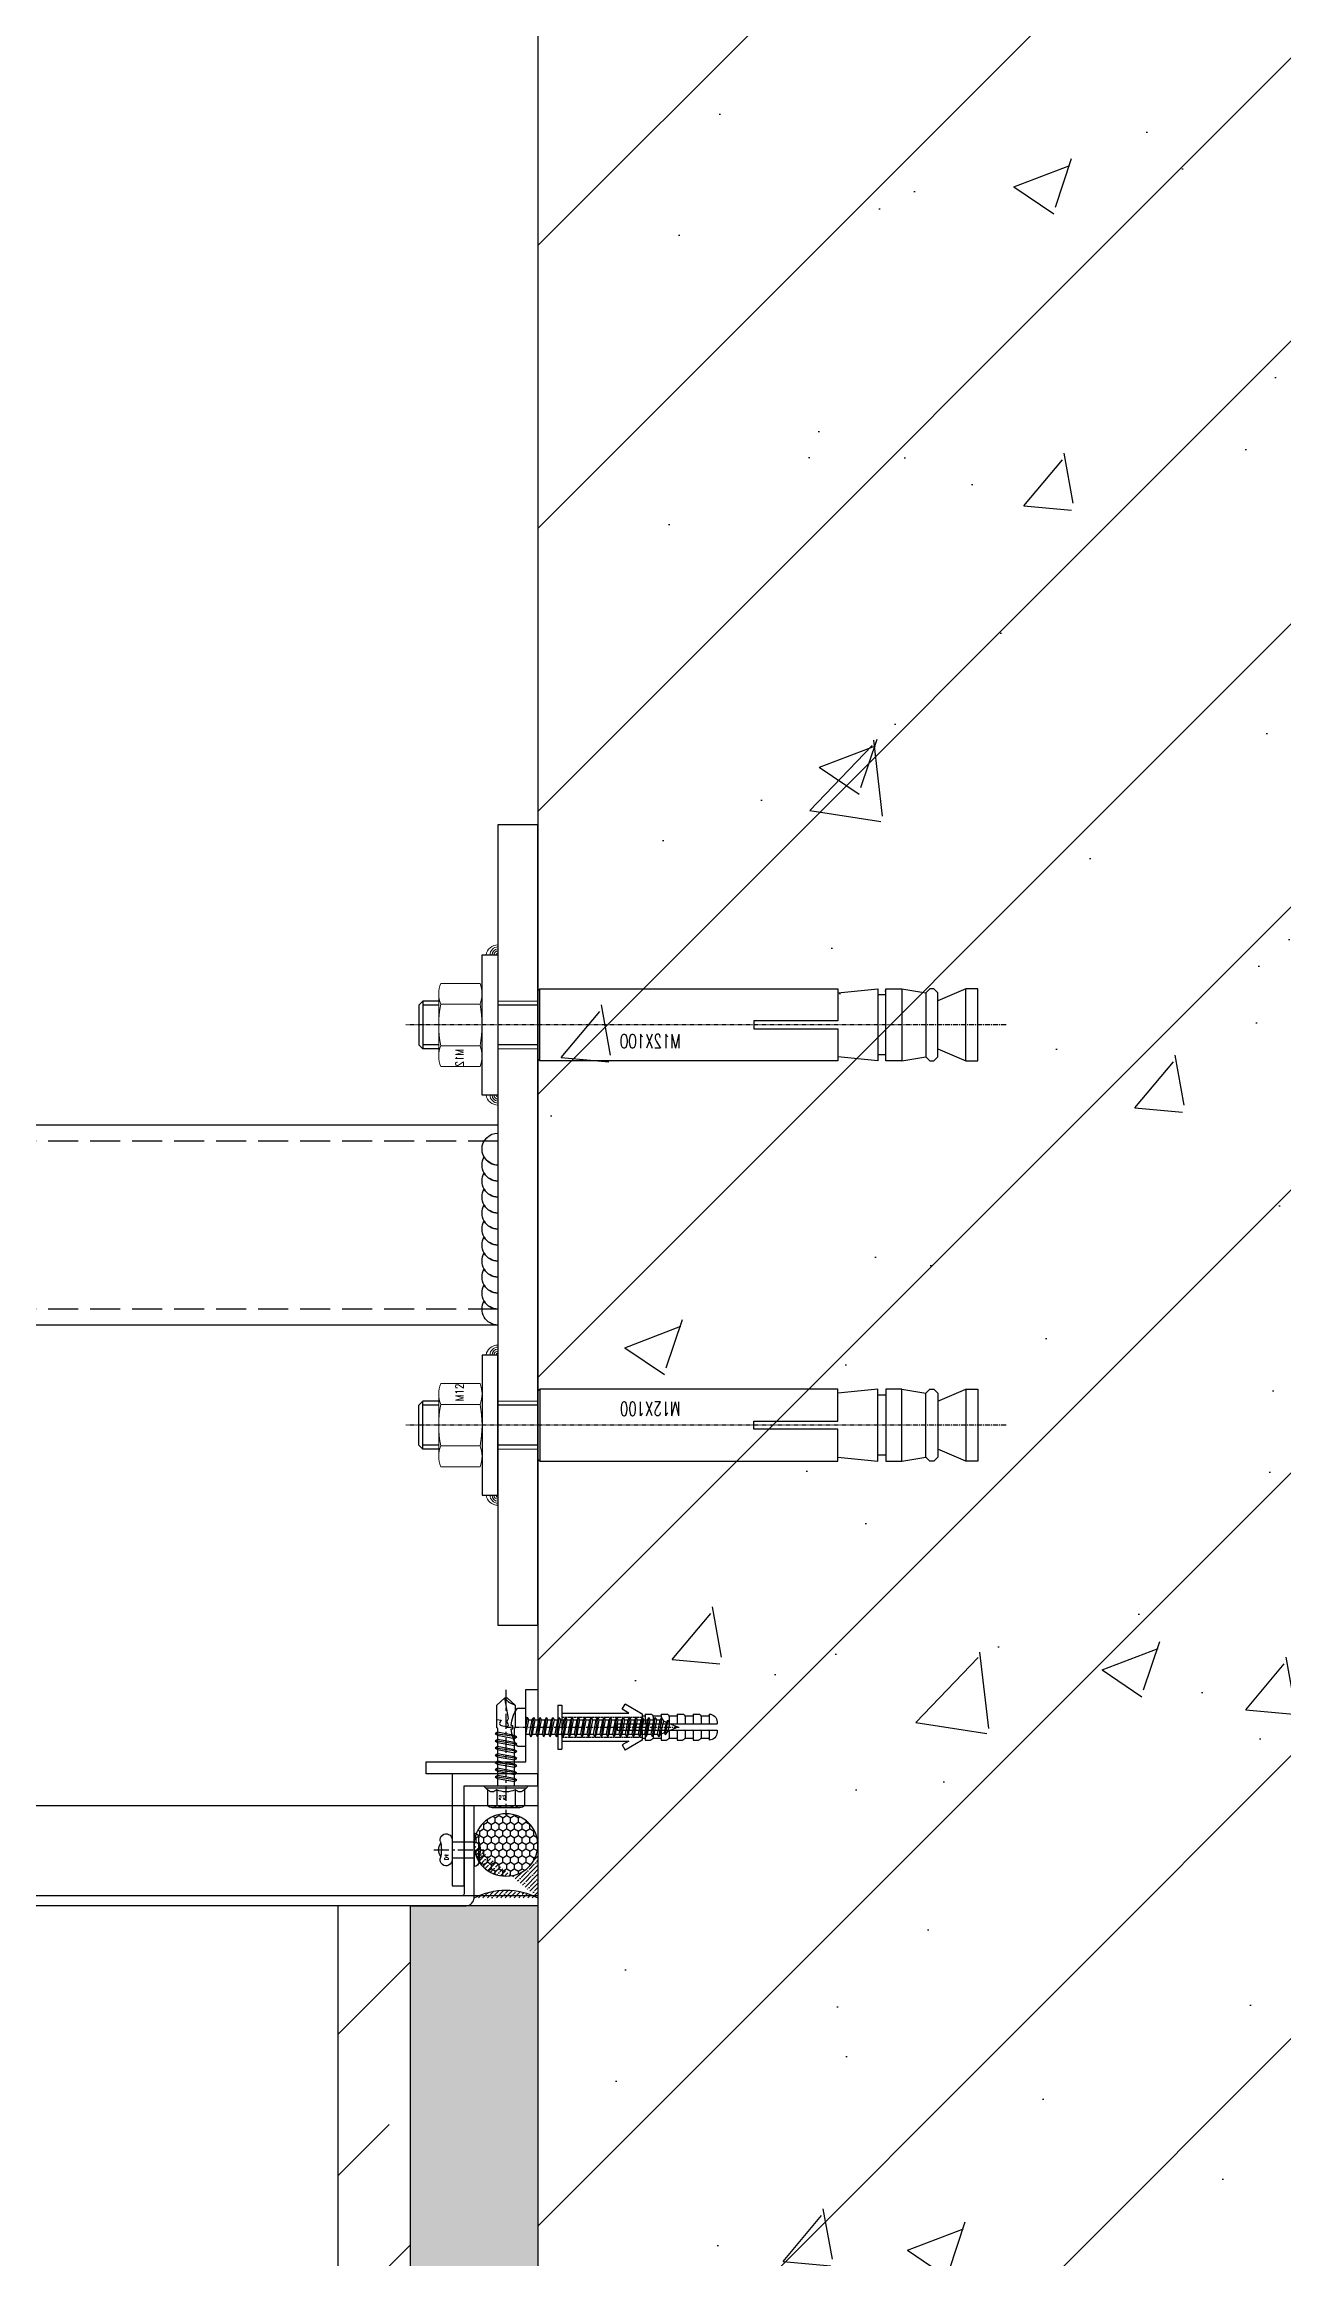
# Model space of a CAD drawing. Extents: x -202236 to 1002404, y -663931 to 1550022.
# Drawn here: x -62638 to -62328, y -344660 to -344107 of the extents above; entities that cross this region are included whole.
import ezdxf
from ezdxf.enums import TextEntityAlignment as Align

# ---------------------------------------------------------------- set-up
doc = ezdxf.new("R2010")
doc.units = 0
for name, pattern in [('CENTER', [2, 1.25, -0.25, 0.25, -0.25]), ('ZN-CENTER', [2, 1.25, -0.25, 0.25, -0.25]), ('ZN-DASH', [0.35, 0.25, -0.1])]:
    doc.linetypes.add(name, pattern=pattern)
for name, color, linetype in [('!ZN1-填充-8', 8, 'Continuous'), ('!ZN3-铝板幕墙-3', 3, 'Continuous'), ('!ZN4-辅助材料-1', 1, 'Continuous'), ('!ZN4-配件-11', 11, 'Continuous'), ('!ZN5-钢材投影-40', 40, 'Continuous'), ('!ZN5-铝材投影-112', 112, 'Continuous'), ('!ZN6-虚线-8', 8, 'ZN-DASH'), ('!ZN6-轴线-1', 1, 'ZN-CENTER'), ('0-钢材投影', 40, 'Continuous'), ('11紧固件', 11, 'Continuous'), ('11配件', 11, 'Continuous'), ('25mm厚湿贴石材', 35, 'Continuous'), ('40钢材投影', 40, 'Continuous'), ('A-HATCH-2', 251, 'Continuous'), ('AS-COLN', 6, 'Continuous'), ('DIM', 173, 'Continuous'), ('DOTE', 1, 'CENTER'), ('Fill', 8, 'Continuous'), ('PUB_HATCH', 8, 'Continuous'), ('五金配件', 11, 'Continuous'), ('焊缝', 8, 'Continuous')]:
    doc.layers.add(name, color=color, linetype=linetype)
doc.layers.add('welding', color=1, linetype='Continuous', lineweight=18)
doc.styles.add('DHTEXT-1', font='ROMANS.shx', dxfattribs={"width": 0.7, "bigfont": 'CHINESE.shx'})
doc.styles.add('FS', font='simplex.shx', dxfattribs={"width": 0.7, "height": 5, "bigfont": 'TSSDCHN.SHX'})
doc.dimstyles.new('ZN80', dxfattribs={"dimscale": 80, "dimtxt": 2.5, "dimasz": 1.5, "dimexe": 1, "dimexo": 2, "dimgap": 0.9, "dimtad": 1, "dimdec": 0, "dimdsep": 46, "dimtxsty": 'DHTEXT-1', "dimblk": 'ARCHTICK', "dimcen": 2.5, "dimclrd": 173, "dimclre": 173, "dimclrt": 7, "dimazin": 2, "dimtfac": 0.4, "dimtdec": 0, "dimtix": 1, "dimtmove": 2, "dimatfit": 3, "dimfxl": 0, "dimtolj": 1, "dimtzin": 0, "dimarcsym": 0})

# ---------------------------------------------------------------- blocks, each defined once
blk = doc.blocks.new('_ArchTick')
at = {"color": 0, "linetype": 'ByBlock', "const_width": 0.4}
blk.add_lwpolyline([(-0.5, -0.5), (0.5, 0.5)], dxfattribs=at)
blk = doc.blocks.new('*D487')
at = {"layer": 'Defpoints', "color": 0, "ltscale": 800, "transparency": 16777216}
for p in [(-63201.79656388433, -343162.5819669603), (-62564.65910500291, -343162.5819669603), (-62564.65910500291, -344572.2202875914)]:
    blk.add_point(p, dxfattribs=at)
at = {"layer": 'DIM', "color": 173, "linetype": 'ByBlock', "lineweight": -2, "ltscale": 800, "transparency": 16777216}
for p, q in [((-62724.65910500291, -343162.5819669603), (-63281.79656388433, -343162.5819669603)), ((-63201.79656388432, -344572.2202875914), (-63201.79656388433, -343162.5819669603)), ((-62724.65910500291, -344572.2202875914), (-63281.79656388432, -344572.2202875914))]:
    blk.add_line(p, q, dxfattribs=at)
at = {"layer": 'DIM', "color": 173, "lineweight": -2, "ltscale": 800, "transparency": 16777216, "xscale": 120, "yscale": 120, "zscale": 120}
for p, rotation in [((-63201.79656388433, -343162.5819669603), 90), ((-63201.79656388432, -344572.2202875914), 270)]:
    blk.add_blockref('_ArchTick', p, dxfattribs=dict(at, rotation=rotation))
at = {"layer": 'DIM', "color": 7, "ltscale": 800, "transparency": 16777216, "insert": (-63404.32287967388, -343867.4011272758), "char_height": 200, "attachment_point": 5, "rotation": 90, "style": 'DHTEXT-1'}
blk.add_mtext('\\A1;变量', dxfattribs=at)
blk = doc.blocks.new('ZQM12X100')
at = {"layer": '11紧固件', "lineweight": 9, "ltscale": 2}
for p, q in [((-7.794263337153097, 14.80000635823671), (7.794193930963957, 14.80000635823671)), ((-9.000034703109122, -10.4999936417662), (-8.50003470311276, -9.999993641766196)), ((-8.50003470311276, -9.999993641766196), (8.499965296890878, -9.999993641766196)), ((8.999965296890878, -10.49999364177347), (8.499965296890878, -9.999993641766196))]:
    blk.add_line(p, q, dxfattribs=at)
for centre, radius, start, end in [((-7.794263337153097, 7.800006358236715), 6.999999999998628, 68.21321070172702, 111.786789298273), ((-3.470309457043186e-05, -12.44999364176329), 27.24999999999999, 79.00726691070943, 100.9927330892906), ((7.794193930963957, 7.800006358236715), 6.999999999999926, 68.21321070172702, 111.786789298273)]:
    blk.add_arc(centre, radius, start, end, dxfattribs=at)
at = {"layer": '11配件'}
for points in [[(8.999965296890878, -10.49999364177347), (-9.000034703109122, -10.4999936417662), (-9.000034703101846, -84.99999364178802), (-1.000034703109122, -84.99999364178802), (-1.000034703109122, -63.99999364180258), (0.9999652968908777, -63.9999936417953), (0.9999652968908777, -84.99999364178802), (8.999965296898154, -84.99999364178802), (8.999965296890878, -10.49999364177347)], [(-8.000034703101846, -84.99999364178802), (-9.00003470309457, -94.99999364177347), (8.999965296876326, -94.99999364177347), (7.999965296876326, -84.99999364178802)], [(-9.00003470309457, -100.9999936417735), (8.999965296890878, -100.9999936417735), (8.999965296890878, -96.99999364177347), (-9.00003470309457, -96.99999364177347), (-9.00003470309457, -100.9999936417735), (-8.00003470309457, -106.9999936417589)], [(-7.500034703098208, -96.99999364177347), (-7.500034703105484, -94.9999936417953)], [(7.499965296876326, -96.99999364177347), (7.499965296883602, -94.9999936417953)], [(8.999965296825394, -100.9999936416425), (7.99996529690543, -106.9999936416498), (8.999965296919981, -107.9999936416352), (8.999965296934533, -108.9999936417662), (7.999965296941809, -109.9999936417662), (-8.00003470309457, -109.9999936417662), (-9.00003470309457, -108.9999936417662), (-9.00003470309457, -107.9999936417589), (-8.00003470309457, -106.9999936417589), (7.999965297021845, -106.9999936417662)], [(5.999965296876326, -109.9999936417662), (8.999965296876326, -116.9999936417444), (8.999965296883602, -119.9999936417589), (-9.00003470309457, -119.9999936417589), (-9.00003470309457, -116.9999936417444), (-6.000034703098208, -109.9999936417662)], [(8.999965296876326, -116.9999936417589), (-9.00003470309457, -116.9999936417589)]]:
    blk.add_lwpolyline(points, dxfattribs=at)
at = {"layer": 'Fill'}
for p, q in [((-4.975034703187703, 14.80000635828037), (-4.975034703187703, 18.80000635804754)), ((4.974965296998562, 14.80000635827309), (4.974965296998562, 18.80000635804754))]:
    blk.add_line(p, q, dxfattribs=at)
at = {"layer": '五金配件'}
for p, q in [((-4.975034703187703, 19.80000635804026), (-5.975034703187703, 18.80000635804754)), ((-5.975034703187703, 18.80000635804754), (5.974965296998562, 18.80000635804754)), ((-5.975034703187703, 14.80000635828037), (-5.975034703187703, 18.80000635804754)), ((-4.975034703187703, 19.80000635804026), (4.974965296998562, 19.80000635804026)), ((4.974965296998562, 19.80000635804026), (5.974965296998562, 18.80000635804754)), ((5.974965296998562, 14.80000635827309), (5.974965296998562, 18.80000635804754))]:
    blk.add_line(p, q, dxfattribs=at)
at = {"layer": '11紧固件', "lineweight": 9, "ltscale": 2, "style": 'FS', "width": 0.8}
blk.add_text('M12', height=2, dxfattribs=at).set_placement((8.18760251988715, 9.635122670915734), align=Align.MIDDLE)
at = {"layer": 'Defpoints', "color": 1, "style": 'DHTEXT-1', "width": 0.6999999999970896}
blk.add_text('M12X100', height=3.5, rotation=90, dxfattribs=at).set_placement((5.82920015759737, -45.61034221918817))
blk.add_wipeout([(17.499965296898147, 6.358237442327663e-06), (17.499965296898147, 4.000006358240228), (-17.50003470309457, 4.000006358240228), (-17.50003470309457, 6.358237442327663e-06)]).dxf.layer = '40钢材投影'
at = {"layer": '11紧固件', "lineweight": 9, "ltscale": 2}
for p, q in [((-10.39233954850715, 4.500006358233804), (-10.39233954850715, 14.30000635823671)), ((-5.19618712580268, 4.500006358233804), (-5.19618712580268, 14.30000635823671)), ((5.196117719609902, 4.500006358233804), (5.196117719609902, 14.30000635823671)), ((10.39227014231801, 4.500006358233804), (10.39227014231801, 14.30000635823671)), ((-9.200034703095298, 4.000006358233804), (9.199965296906157, 4.000006358233804)), ((-7.794263337153097, 4.000006358233804), (7.794193930963957, 4.000006358233804)), ((-5.975034703187703, -9.999993641547917), (-5.975034703187703, 6.358452083077282e-06)), ((5.974965296998562, -9.999993641547917), (5.974965296998562, 6.358452083077282e-06))]:
    blk.add_line(p, q, dxfattribs=at)
for centre, radius, start, end in [((-7.794263337153097, 11.0000063582338), 6.999999999998628, 248.213210701727, 291.7867892982729), ((-3.470309457043186e-05, 31.2500063582338), 27.24999999999999, 259.0072669107095, 280.9927330892905), ((7.794193930963957, 11.0000063582338), 6.999999999999926, 248.213210701727, 291.7867892982729)]:
    blk.add_arc(centre, radius, start, end, dxfattribs=at)
at = {"layer": '40钢材投影'}
blk.add_lwpolyline([(17.49996529689815, 6.358233804348856e-06), (17.49996529689815, 4.000006358233804), (-17.50003470309457, 4.000006358233804), (-17.50003470309457, 6.358233804348856e-06)], close=True, dxfattribs=at)
at = {"layer": 'DOTE'}
blk.add_line((-3.470310548436828e-05, -127.113006343825), (-3.470309457043186e-05, 23.01078638365288), dxfattribs=at)
at = {"layer": 'Fill'}
for p, q in [((-4.975034703187703, -9.999993641547917), (-4.975034703187703, 6.358452083077282e-06)), ((4.974965296998562, -9.999993641547917), (4.974965296998562, 6.358452083077282e-06))]:
    blk.add_line(p, q, dxfattribs=at)
at = {"layer": 'welding', "color": 8}
for points in [[(-17.50003470309457, 0.5000063582338043, 0.414213562373095), (-18.00003470309457, 6.358233804348856e-06)], [(18.99996529689815, 6.358233804348856e-06, 0.414213562373095), (17.49996529689815, 1.500006358233804)], [(18.49996529689815, 6.358233804348856e-06, 0.414213562373095), (17.49996529689815, 1.000006358233804)], [(17.99996529689815, 6.358233804348856e-06, 0.414213562373095), (17.49996529689815, 0.5000063582338043)]]:
    blk.add_lwpolyline(points, format="xyb", dxfattribs=at)
for centre, radius, start, end in [((-17.0313536795984, 0.06777217198396102), 2.969454364828276, 99.08119932306434, 181.3076584922196), ((-17.50003470309457, 6.358233804348856e-06), 2, 90, 180), ((-17.50003470309457, 6.358233804348856e-06), 1.5, 90, 180), ((-17.50003470309457, 6.358233804348856e-06), 1, 90, 180), ((17.03128427340198, 0.06777217198396102), 2.969454364825214, 358.6923415077804, 80.91880067693566), ((17.49996529689815, 6.358233804348856e-06), 2, 0, 90)]:
    blk.add_arc(centre, radius, start, end, dxfattribs=at)
blk = doc.blocks.new('A$Cecfe689e')
at = {"layer": '11紧固件', "rotation": 270}
blk.add_blockref('ZQM12X100', (10, 50), dxfattribs=at)
at = {"layer": '0-钢材投影', "ltscale": 10}
blk.add_lwpolyline([(10, 100), (10, -100), (0, -100), (0, 100)], close=True, dxfattribs=at)
at = {"layer": '11紧固件', "xscale": -1, "rotation": 270}
blk.add_blockref('ZQM12X100', (10, -50), dxfattribs=at)
blk = doc.blocks.new('铝板16mm胶缝')
at = {"layer": '!ZN1-填充-8'}
h = blk.add_hatch(dxfattribs=at)
h.set_pattern_fill('HONEY', color=256, scale=0.7, angle=-270, style=0)
h.set_pattern_definition([(90, (10097.31989989708, 185.0232752102251), (-0.9623705000000002, 1.666875), [1.11125, -2.2225]), (210, (10097.31989989708, 185.0232752102251), (-0.9623708449331864, -1.666874800852732), [1.11125, -2.222499999999999]), (150, (10097.31989989708, 185.0232752102251), (-1.924741344933186, 1.991472677892826e-07), [-2.2225, 1.11125])])
edge = h.paths.add_edge_path()
edge.add_ellipse((-8.500000000207365, 14.57041595620103), major_axis=(-7.997393453053519, 3.358849100355043e-11), ratio=0.9747925043838522, start_angle=0, end_angle=360)
h = blk.add_hatch(dxfattribs=at)
h.set_pattern_fill('ANSI35', color=256, scale=0.5, angle=-270, style=0)
h.set_pattern_definition([(135, (0, 0), (-1.122532015133644, -1.122532015133644), []), (135, (0, 1.122532500000005), (-1.122532015133644, -1.122532015133644), [1.984375, -0.396875, 0, -0.396875])])
edge = h.paths.add_edge_path()
edge.add_line((-0.5052130940530333, 1.366215148264018), (-0.5026065471538459, 14.57041595616465))
edge.add_line((-16.50000000016007, 1.366215148336778), (-16.49739345326088, 14.57041595623741))
edge.add_ellipse((-8.500000000207365, 14.57041595620103), major_axis=(-7.997393453053519, 3.358849100355043e-11), ratio=0.9747925043838522, start_angle=0, end_angle=180)
edge.add_arc((-8.499999999414285, -14.44754302653018), 17.72215979008053, 63.16567149166988, 116.8343285139232)
at = {"layer": '!ZN4-辅助材料-1', "ltscale": 0.5}
blk.add_arc((-8.499999999414285, -14.44754302653018), 17.72215979008053, 63.16567149164778, 116.8343285139584, dxfattribs=at)
blk.add_ellipse((-8.500000000207365, 14.57041595620103), major_axis=(-7.997393453053519, 3.358849100355043e-11), ratio=0.9747925043838522, dxfattribs=at)
at = {"layer": 'Defpoints', "ltscale": 0.5}
for p in [(-16.50000000018917, -0.6337848516632221), (-8.500000000280124, -0.6337848516632221), (-0.4999999986393959, -0.6337848516632221)]:
    blk.add_point(p, dxfattribs=at)
blk = doc.blocks.new('*U188')
at = {"color": 0, "linetype": 'ZN-CENTER', "ltscale": 3}
blk.add_line((23.99999999999994, 2.188255855140087e-07), (-7.276562432845615, -1.533137051807418e-07), dxfattribs=at)
at = {"ltscale": 10}
for p, q in [((-5.449999999999818, -3.464101413275086), (-5.449999999999818, 3.464101817001181)), ((-1.015572715537019, 4.618802355381165), (-4.949999999997999, 4.618802355381165)), ((-1.015583010001137, 2.309401278621424), (-4.949999999997999, 2.309401278624835)), ((-0.5504878062047283, -5.115541284646254), (-0.5504878062065472, 5.115530008962667)), ((-0.1698801084603474, 5.480866579516958), (1.167940990853822e-05, 4.83959058622783)), ((0, -4.839613541317005), (0, 4.8396139450431)), ((0, 2.084999581674395), (14.28830168384373, 2.085001969002848)), ((1.419619596213958, 2.729999885991237), (2.200602679755074, -2.730000114008757)), ((3.219619596213958, 2.729999881768008), (4.000602679755074, -2.730000118231986)), ((5.019619596213958, 2.729999877544779), (5.800602679755074, -2.730000122455214)), ((6.819619596213958, 2.729999873321551), (7.600602679755074, -2.730000126678443)), ((8.619619596213958, 2.729999869098322), (9.400602679755075, -2.730000130901672)), ((10.41961959621396, 2.729999864875094), (11.20060267975507, -2.7300001351249)), ((12.21961959621396, 2.729999860651865), (13.00060267975507, -2.730000139348129)), ((-1.015583010002956, -2.30940087489533), (-4.94999999999618, -2.30940087489874)), ((-1.015583010001137, -4.618801951655071), (-4.949999999999818, -4.618801951654161)), ((-0.1698801084603474, -5.480877855198726), (1.167940990853822e-05, -4.839601861909371)), ((14.28834179297628, -2.085001744372565), (0, -2.084999717997933))]:
    blk.add_line(p, q, dxfattribs=at)
for points in [[(1.828211756127738, -2.085000114008789), (1.047228672586622, 2.084999885991241), (1.419619596213901, 2.729999885991095), (1.792010519841123, 2.084999885991241), (2.57299360338241, -2.085000114008761), (2.200602679755074, -2.730000114008771)], [(3.628211756127738, -2.085000118232018), (2.847228672586622, 2.084999881768012), (3.219619596213901, 2.729999881767866), (3.592010519841123, 2.084999881768012), (4.37299360338241, -2.085000118231989), (4.000602679755074, -2.730000118232)], [(5.428211756127738, -2.085000122455247), (4.647228672586622, 2.084999877544783), (5.019619596213901, 2.729999877544637), (5.392010519841123, 2.084999877544783), (6.17299360338241, -2.085000122455218), (5.800602679755074, -2.730000122455229)], [(7.228211756127738, -2.085000126678475), (6.447228672586622, 2.084999873321555), (6.819619596213901, 2.729999873321409), (7.192010519841123, 2.084999873321555), (7.97299360338241, -2.085000126678447), (7.600602679755074, -2.730000126678457)], [(9.028211756127739, -2.085000130901704), (8.247228672586623, 2.084999869098326), (8.619619596213902, 2.72999986909818), (8.992010519841124, 2.084999869098326), (9.77299360338241, -2.085000130901676), (9.400602679755075, -2.730000130901686)], [(10.82821175612774, -2.085000135124933), (10.04722867258662, 2.084999864875098), (10.4196195962139, 2.729999864874951), (10.79201051984112, 2.084999864875098), (11.57299360338241, -2.085000135124904), (11.20060267975507, -2.730000135124914)], [(12.62821175612774, -2.085000139348161), (11.84722867258662, 2.084999860651869), (12.2196195962139, 2.729999860651723), (12.59201051984112, 2.084999860651869), (13.37299360338241, -2.085000139348133), (13.00060267975507, -2.730000139348143)]]:
    blk.add_lwpolyline(points, close=True, dxfattribs=at)
for points in [[(14.28755614132959, -2.084999790480305, -0.414213562373095), (14.44551068678416, -2.242954335934877), (14.44551068678416, -2.321931608662732), (20.17706341883141, -2.321931608662732), (21.99999672497771, -0.2620664843346907), (21.99999672497771, 0.2620669033741529), (20.1770634188305, 2.321932027703048), (14.44551068678416, 2.321932027703616), (14.44551068678416, 2.242954754974284, -0.414213562373095), (14.28755614132959, 2.085000209519654)], [(16.51287844574838, -2.321931608662732), (16.35611659158181, -1.195959136936376), (15.82661205339483, -1.523970797760166, -0.5304615897786895), (15.03442566961419, -1.169417307181045), (14.81075563571315, 0.0990784896746442, -0.6513157956771675), (15.47433833661651, 0.5440859063701903), (16.0012324895205, 0.2109028390927443), (16.76803563861736, 0.6608451827776259), (21.99999672497771, -0.2620664843346907, -0.2012259957209903), (20.1770634188305, 2.321932027703048)]]:
    blk.add_lwpolyline(points, format="xyb", dxfattribs=at)
for centre, radius, start, end in [((-3.866666666665878, 3.464101817001181), 1.583333333333237, 133.1735511071865, 226.8264488928781), ((0.1333333333341216, 2.018612281773358e-07), 5.583333333333248, 155.5673023206315, 204.4326976793683), ((0.06775032333098352, 3.464101817001181), 1.583333333333237, 133.1735511071865, 226.8264488928781), ((4.067750323330984, 2.018612281773358e-07), 5.583333333333248, 155.5673023206315, 204.4326976793683), ((7.477939400387186, -2.867559875829768), 11.3218976996017, 132.4921501626091, 138.6063620026382), ((-3.866666666665878, -3.464101413275086), 1.583333333333237, 133.1735511071865, 226.8264488927399), ((0.06775032333098352, -3.464101413275086), 1.583333333333237, 133.1735511071865, 226.8264488927399), ((7.477939400387186, 2.867548600148227), 11.3218976996017, 221.3935592101043, 227.5078498373909)]:
    blk.add_arc(centre, radius, start, end, dxfattribs=at)
at = {"layer": 'Defpoints', "color": 0, "ltscale": 10, "style": 'DHTEXT-1', "width": 0.7}
blk.add_text('5.5', height=1, rotation=90, dxfattribs=at).set_placement((-2.461643067588102, -0.9299515093815011), align=Align.CENTER)
blk = doc.blocks.new('*U196')
at = {"color": 0, "linetype": 'CENTER', "ltscale": 3}
blk.add_line((10.0124521631674, 5.329070518200751e-14), (-2.451370260241674, 5.329070518200751e-14), dxfattribs=at)
at = {"linetype": 'ByBlock', "lineweight": -2, "ltscale": 10}
for p, q in [((-1.19999999999709, -2.999999999995627), (-1.19999999999709, 2.999999999995733)), ((0, 4.200000000000099), (0, -4.199999999999992)), ((5.50000000054162, 2.000000000000053), (0, 2.000000000000053)), ((5.50000000054162, 2.500000000000053), (5.50000000054162, -2.499999999999947)), ((5.50000000054162, -1.999999999999947), (0, -1.999999999999947))]:
    blk.add_line(p, q, dxfattribs=at)
for centre, radius, start, end in [((4.415117063422031, -3.584688101909705e-12), 5.96066603962293, 160.3950489643864, 199.6049510356135), ((0, 2.999999999995733), 1.2, 90, 180), ((7.00000000054162, 2.500000000000053), 1.5, 348.4480414647314, 180), ((16.16515139045397, 5.329070518200751e-14), 8, 164.3308475018224, 195.6691524981776), ((6.186535024229231, -0.0009536892320660684), 2.672094166157843, 323.2266208412516, 36.78433105121244), ((0, -2.999999999995627), 1.2, 180, 270), ((7.00000000054162, -2.499999999999947), 1.5, 180, 11.5519585352685)]:
    blk.add_arc(centre, radius, start, end, dxfattribs=at)
at = {"layer": 'Defpoints', "color": 0, "ltscale": 10, "style": 'DHTEXT-1', "width": 0.7}
blk.add_text('D4', height=1, rotation=90, dxfattribs=at).set_placement((7.370543652128534, -1.846676056511448), align=Align.CENTER)
blk = doc.blocks.new('塑料胀栓-套')
at = {"layer": '!ZN4-配件-11'}
for p, q in [((15.00936658251612, 4.463251333972039), (15.75936658251612, 5.762289439649066)), ((20.08949360143833, 3.262289439649066), (15.75936658251612, 5.762289439649521)), ((-1, -5.5), (-1, 5.5)), ((-1, 5.5), (0, 5.5)), ((0, -5.5), (0, 5.5)), ((0, 3.5), (16.67776683341481, 3.499999999999545)), ((13.80392695139972, 0.8000000000001819), (38.80392695139972, 0.8000000000001819)), ((13.80392695139972, -0.8000000000001819), (13.80392695139972, 0.8000000000001819)), ((16.67776683341526, 3.499999999999545), (15.00936658251612, 4.463251333972039)), ((19.94737703114333, 3.368242874199495), (20.07611351981541, 3.25)), ((20.07611351981541, 0.8000000000001819), (20.07611351981541, 3.25)), ((20.07611351981541, 2.800000000000182), (20.80392695139972, 2.800000000000182)), ((20.80392695139972, 0.8000000000001819), (20.80392695139972, 3.25)), ((20.80392695139972, 3.25), (22.10392695139944, 3.25)), ((22.80392695139972, 2.800000000000182), (24.80392695139972, 2.800000000000182)), ((22.80392695139972, 0.8000000000001819), (22.80392695139972, 2.550000000000182)), ((24.80392695139972, 0.8000000000001819), (24.80392695139972, 3.25)), ((24.80392695139972, 3.25), (26.10392695139944, 3.25)), ((26.80392695139972, 2.800000000000182), (28.80392695139972, 2.800000000000182)), ((26.80392695139972, 0.8000000000001819), (26.80392695139972, 2.550000000000182)), ((28.80392695139972, 0.8000000000001819), (28.80392695139972, 3.25)), ((28.80392695139972, 3.25), (30.10392695139944, 3.25)), ((30.80392695139972, 2.800000000000182), (32.80392695139972, 2.800000000000182)), ((30.80392695139972, 0.8000000000001819), (30.80392695139972, 2.550000000000182)), ((32.80392695139972, 0.8000000000001819), (32.80392695139972, 3.25)), ((32.80392695139972, 3.25), (34.10392695139944, 3.25)), ((34.80392695139972, 2.800000000000182), (36.80392695139972, 2.800000000000182)), ((34.80392695139972, 0.8000000000001819), (34.80392695139972, 2.550000000000182)), ((36.80392695139972, 0.8000000000001819), (36.80392695139972, 3.25)), ((36.80392695139972, 3.25), (36.80392695139972, 3.25)), ((38.80392695139972, 0.8000000000001819), (38.80392695139972, 1.25)), ((-1, -5.5), (0, -5.5)), ((0, -3.5), (16.67776683341572, -3.499999999999545)), ((13.80392695139972, -0.8000000000001819), (38.80392695139972, -0.8000000000001819)), ((16.67776683341526, -3.5), (15.00936658251567, -4.463251333971584)), ((15.00936658251612, -4.463251333972039), (15.75936658251612, -5.762289439649066)), ((20.08949360143833, -3.262289439649066), (15.75936658251612, -5.762289439649066)), ((19.94737703114333, -3.368242874199495), (20.07611351981541, -3.25)), ((20.07611351981541, -3.25), (20.07611351981541, -0.8000000000001819)), ((20.07611351981541, -2.800000000000182), (20.80392695139972, -2.799999999999727)), ((20.80392695139972, -3.25), (20.80392695139972, -0.8000000000001819)), ((20.80392695139972, -3.25), (22.10392695139944, -3.25)), ((22.80392695139972, -2.550000000000182), (22.80392695139972, -0.8000000000001819)), ((22.80392695139972, -2.799999999999727), (24.80392695139972, -2.799999999999727)), ((24.80392695139972, -3.25), (24.80392695139972, -0.8000000000001819)), ((24.80392695139972, -3.25), (26.10392695139944, -3.25)), ((26.80392695139972, -2.550000000000182), (26.80392695139972, -0.8000000000001819)), ((26.80392695139972, -2.800000000000182), (28.80392695139972, -2.800000000000182)), ((28.80392695139972, -3.25), (28.80392695139972, -0.8000000000001819)), ((28.80392695139972, -3.25), (30.10392695139944, -3.25)), ((30.80392695139972, -2.550000000000182), (30.80392695139972, -0.8000000000001819)), ((30.80392695139972, -2.800000000000182), (32.80392695139972, -2.800000000000182)), ((32.80392695139972, -3.25), (32.80392695139972, -0.8000000000001819)), ((32.80392695139972, -3.25), (34.10392695139944, -3.25)), ((34.80392695139972, -2.550000000000182), (34.80392695139972, -0.8000000000001819)), ((34.80392695139972, -2.800000000000182), (36.80392695139972, -2.800000000000182)), ((36.80392695139972, -3.25), (36.80392695139972, -0.8000000000001819)), ((36.80392695139972, -3.25), (36.80392695139972, -3.25)), ((38.80392695139972, -1.25), (38.80392695139972, -0.8000000000001819))]:
    blk.add_line(p, q, dxfattribs=at)
for centre, radius, start, end in [((19.60915050113545, 3), 0.5, 47.43290944020489, 90), ((22.10392695139944, 2.550000000000182), 0.7, 0, 90), ((26.10392695139944, 2.550000000000182), 0.7, 0, 90), ((30.10392695139944, 2.550000000000182), 0.7, 0, 90), ((34.10392695139944, 2.550000000000182), 0.7, 0, 90), ((36.80392695139972, 1.25), 2, 0, 90), ((19.60915050113545, -3), 0.5, 270, 312.5670905597951), ((22.10392695139944, -2.550000000000182), 0.7, 270, 0), ((26.10392695139944, -2.550000000000182), 0.7, 270, 0), ((30.10392695139944, -2.550000000000182), 0.7, 270, 0), ((34.10392695139944, -2.550000000000182), 0.7, 270, 0), ((36.80392695139972, -1.25), 2, 270, 0)]:
    blk.add_arc(centre, radius, start, end, dxfattribs=at)
at = {"layer": '!ZN6-虚线-8', "ltscale": 0.5}
for p, q in [((0, 2.5), (20.07611351981541, 2.5)), ((0, -2.5), (20.07611351981541, -2.5))]:
    blk.add_line(p, q, dxfattribs=at)
blk = doc.blocks.new('盘头ST4.8×38')
at = {"layer": '!ZN4-配件-11'}
for p, q in [((-3.68999374217529, 0.3999999999998778), (-3.299999999999983, 0.3999999999998636)), ((-3.299999999999983, 0.3999999999998636), (-3.300000000000011, -0.4000000000001336)), ((-2.137196594791874, 4.749999999999872), (-2.842170943040401e-14, 4.749999999999872)), ((-2.842170943040401e-14, 4.749999999999872), (2.842170943040401e-14, 1.989999999999881)), ((2.842170943040401e-14, 1.989999999999881), (2.842170943040401e-14, -2.600000000000151)), ((2.842170943040401e-14, 1.868996415000893), (0.6894816674914068, -1.790000000000148)), ((0, 0), (0.3372980032856674, -2.400000000000148)), ((0.2000000000000171, 1.789999999999878), (0.9105183325087296, 1.789999999999864)), ((1.262701996714299, 2.399999999999721), (0.9105183325087012, 1.789999999999878)), ((0.9105183325087012, 1.789999999999878), (1.585114339079894, -1.790000000000134)), ((1.262701996714384, 2.399999999999878), (1.937298003285662, -2.400000000000148)), ((1.262701996714299, 2.399999999999721), (1.614885660919867, 1.789999999999878)), ((1.614885660919867, 1.789999999999878), (2.289481667491401, -1.790000000000148)), ((1.614885660919867, 1.789999999999864), (2.510518332508667, 1.789999999999864)), ((2.862701996714293, 2.399999999999721), (2.510518332508695, 1.789999999999878)), ((2.510518332508695, 1.789999999999878), (3.185114339079888, -1.790000000000134)), ((2.862701996714378, 2.399999999999878), (3.537298003285656, -2.400000000000148)), ((2.862701996714293, 2.399999999999721), (3.214885660919862, 1.789999999999878)), ((3.21488566091989, 1.789999999999864), (4.110518332508661, 1.789999999999864)), ((3.214885660919862, 1.789999999999878), (3.889481667491395, -1.790000000000148)), ((4.462701996714287, 2.399999999999721), (4.11051833250869, 1.789999999999878)), ((4.11051833250869, 1.789999999999878), (4.785114339079882, -1.790000000000134)), ((4.462701996714372, 2.399999999999878), (5.13729800328565, -2.400000000000148)), ((4.462701996714287, 2.399999999999721), (4.814885660919856, 1.789999999999878)), ((4.814885660919856, 1.789999999999878), (5.48948166749139, -1.790000000000148)), ((4.814885660919856, 1.789999999999864), (5.710518332508713, 1.789999999999864)), ((6.062701996714281, 2.399999999999721), (5.710518332508684, 1.789999999999878)), ((5.710518332508684, 1.789999999999878), (6.385114339079877, -1.790000000000134)), ((6.062701996714367, 2.399999999999878), (6.737298003285645, -2.400000000000148)), ((6.062701996714281, 2.399999999999721), (6.41488566091985, 1.789999999999878)), ((6.41488566091985, 1.789999999999878), (7.089481667491384, -1.790000000000148)), ((6.41488566091985, 1.789999999999864), (7.310518332508678, 1.78999999999985)), ((7.662701996714276, 2.399999999999721), (7.310518332508678, 1.789999999999878)), ((7.310518332508678, 1.789999999999878), (7.985114339079871, -1.790000000000134)), ((7.662701996714361, 2.399999999999878), (8.337298003285639, -2.400000000000148)), ((7.662701996714276, 2.399999999999721), (8.014885660919845, 1.789999999999878)), ((8.014885660919845, 1.789999999999878), (8.689481667491378, -1.790000000000148)), ((8.014885660919816, 1.789999999999878), (8.910518332508673, 1.789999999999878)), ((9.26270199671427, 2.399999999999721), (8.910518332508673, 1.789999999999878)), ((8.910518332508673, 1.789999999999878), (9.585114339079865, -1.790000000000134)), ((9.262701996714355, 2.399999999999878), (9.937298003285633, -2.400000000000148)), ((9.26270199671427, 2.399999999999721), (9.614885660919839, 1.789999999999878)), ((9.614885660919839, 1.789999999999878), (10.28948166749137, -1.790000000000148)), ((9.61488566091981, 1.789999999999878), (10.51051833250864, 1.789999999999893)), ((10.86270199671426, 2.399999999999721), (10.51051833250867, 1.789999999999878)), ((10.51051833250867, 1.789999999999878), (11.18511433907986, -1.790000000000134)), ((10.86270199671435, 2.399999999999878), (11.53729800328563, -2.400000000000148)), ((10.86270199671426, 2.399999999999721), (11.21488566091983, 1.789999999999878)), ((11.21488566091986, 1.789999999999864), (12.11051833250869, 1.789999999999864)), ((11.21488566091983, 1.789999999999878), (11.88948166749137, -1.790000000000148)), ((12.46270199671426, 2.399999999999721), (12.11051833250866, 1.789999999999878)), ((12.11051833250866, 1.789999999999878), (12.78511433907985, -1.790000000000134)), ((12.46270199671434, 2.399999999999878), (13.13729800328562, -2.400000000000148)), ((12.46270199671426, 2.399999999999721), (12.81488566091983, 1.789999999999878)), ((12.81488566091983, 1.789999999999878), (13.48948166749136, -1.790000000000148)), ((12.81488566091986, 1.789999999999864), (13.71051833250863, 1.789999999999864)), ((14.06270199671425, 2.399999999999721), (13.71051833250866, 1.789999999999878)), ((13.71051833250866, 1.789999999999878), (14.38511433907985, -1.790000000000134)), ((14.06270199671434, 2.399999999999878), (14.73729800328562, -2.400000000000148)), ((14.06270199671425, 2.399999999999721), (14.41488566091982, 1.789999999999878)), ((14.41488566091982, 1.789999999999878), (15.08948166749136, -1.790000000000148)), ((14.41488566091979, 1.789999999999893), (15.31051833250862, 1.789999999999878)), ((15.66270199671425, 2.399999999999721), (15.31051833250865, 1.789999999999878)), ((15.31051833250865, 1.789999999999878), (15.98511433907984, -1.790000000000134)), ((15.66270199671433, 2.399999999999878), (16.33729800328561, -2.400000000000148)), ((15.66270199671425, 2.399999999999721), (16.01488566091982, 1.789999999999878)), ((16.01488566091982, 1.789999999999878), (16.68948166749135, -1.790000000000148)), ((16.01488566091982, 1.789999999999893), (16.9105183325087, 1.789999999999878)), ((17.26270199671424, 2.399999999999721), (16.91051833250864, 1.789999999999878)), ((16.91051833250864, 1.789999999999878), (17.58511433907984, -1.790000000000134)), ((17.26270199671433, 2.399999999999878), (17.9372980032856, -2.400000000000148)), ((17.26270199671424, 2.399999999999721), (17.61488566091981, 1.789999999999878)), ((17.61488566091981, 1.789999999999878), (18.28948166749134, -1.790000000000148)), ((17.61488566091981, 1.789999999999893), (18.51051833250861, 1.789999999999893)), ((18.86270199671424, 2.399999999999721), (18.51051833250864, 1.789999999999878)), ((18.51051833250864, 1.789999999999878), (19.18511433907983, -1.790000000000134)), ((18.86270199671432, 2.399999999999878), (19.5372980032856, -2.400000000000148)), ((18.86270199671424, 2.399999999999721), (19.2148856609198, 1.789999999999878)), ((19.21488566091978, 1.789999999999864), (20.1105183325086, 1.789999999999864)), ((19.2148856609198, 1.789999999999878), (19.88948166749134, -1.790000000000148)), ((20.46270199671423, 2.399999999999721), (20.11051833250863, 1.789999999999878)), ((20.11051833250863, 1.789999999999878), (20.78511433907983, -1.790000000000134)), ((20.46270199671432, 2.399999999999878), (21.13729800328559, -2.400000000000148)), ((20.46270199671423, 2.399999999999721), (20.8148856609198, 1.789999999999878)), ((20.8148856609198, 1.789999999999878), (21.48948166749133, -1.790000000000148)), ((20.81488566091983, 1.789999999999864), (21.71051833250866, 1.789999999999864)), ((22.06270199671422, 2.399999999999721), (21.71051833250863, 1.789999999999878)), ((21.71051833250863, 1.789999999999878), (22.38511433907982, -1.790000000000134)), ((22.06270199671431, 2.399999999999878), (22.73729800328559, -2.400000000000148)), ((22.06270199671422, 2.399999999999721), (22.41488566091979, 1.789999999999878)), ((22.41488566091979, 1.789999999999878), (23.08948166749133, -1.790000000000148)), ((22.41488566091982, 1.789999999999864), (23.31051833250868, 1.789999999999864)), ((23.66270199671422, 2.399999999999721), (23.31051833250862, 1.789999999999878)), ((23.31051833250862, 1.789999999999878), (23.98511433907981, -1.790000000000134)), ((23.6627019967143, 2.399999999999878), (24.33729800328558, -2.400000000000148)), ((23.66270199671422, 2.399999999999721), (24.01488566091979, 1.789999999999878)), ((24.01488566091979, 1.789999999999878), (24.68948166749132, -1.790000000000148)), ((24.01488566091982, 1.789999999999878), (24.91051833250862, 1.789999999999878)), ((25.26270199671421, 2.399999999999721), (24.91051833250862, 1.789999999999878)), ((24.91051833250862, 1.789999999999878), (25.58511433907981, -1.790000000000134)), ((25.2627019967143, 2.399999999999878), (25.93729800328558, -2.400000000000148)), ((25.26270199671421, 2.399999999999721), (25.61488566091978, 1.789999999999878)), ((25.61488566091978, 1.789999999999878), (26.28948166749132, -1.790000000000148)), ((25.61488566091984, 1.789999999999878), (26.51051833250864, 1.789999999999878)), ((26.86270199671421, 2.399999999999721), (26.51051833250861, 1.789999999999878)), ((26.51051833250861, 1.789999999999878), (27.1851143390798, -1.790000000000134)), ((26.86270199671429, 2.399999999999878), (27.53729800328557, -2.400000000000148)), ((26.86270199671421, 2.399999999999721), (27.21488566091978, 1.789999999999878)), ((27.21488566091978, 1.789999999999878), (27.88948166749131, -1.790000000000148)), ((27.21488566091975, 1.789999999999907), (28.1105183325086, 1.789999999999893)), ((28.4627019967142, 2.399999999999721), (28.1105183325086, 1.789999999999878)), ((28.1105183325086, 1.789999999999878), (28.7851143390798, -1.790000000000134)), ((28.46270199671429, 2.399999999999878), (29.13729800328557, -2.400000000000148)), ((28.4627019967142, 2.399999999999721), (28.81488566091977, 1.789999999999878)), ((28.81488566091977, 1.789999999999878), (29.4894816674913, -1.790000000000148)), ((28.81488566091977, 1.789999999999878), (29.71051833250863, 1.789999999999864)), ((30.0627019967142, 2.399999999999721), (29.7105183325086, 1.789999999999878)), ((29.7105183325086, 1.789999999999878), (30.38511433907979, -1.790000000000134)), ((30.06270199671428, 2.399999999999878), (30.73729800328556, -2.400000000000148)), ((30.0627019967142, 2.399999999999721), (30.41488566091977, 1.789999999999878)), ((30.41488566091977, 1.789999999999878), (31.0894816674913, -1.790000000000148)), ((30.41488566091974, 1.789999999999893), (31.31051833250865, 1.789999999999893)), ((31.66270199671419, 2.399999999999721), (31.31051833250859, 1.789999999999878)), ((31.31051833250859, 1.789999999999878), (31.98511433907979, -1.790000000000134)), ((31.66270199671428, 2.399999999999878), (32.33729800328555, -2.400000000000148)), ((31.66270199671419, 2.399999999999721), (32.01488566091976, 1.789999999999878)), ((32.01488566091976, 1.789999999999878), (32.68948166749129, -1.790000000000148)), ((32.01488566091973, 1.789999999999907), (32.91051833250862, 1.789999999999907)), ((33.26270199671424, 2.399999999999721), (32.91051833250862, 1.789999999999878)), ((32.91051833250862, 1.789999999999878), (33.58511433907981, -1.790000000000134)), ((33.2627019967143, 2.399999999999878), (33.92973921965174, -2.346216459793439)), ((33.26270199671424, 2.399999999999721), (33.61488566091978, 1.789999999999878)), ((33.61488566091978, 1.789999999999878), (34.43075650732143, -1.478429062079215)), ((33.61488566091973, 1.789999999999907), (33.67855772335159, 1.789999999999907)), ((34.62076470437219, 1.399725089898567), (33.67855772335159, 1.789999999999907)), ((34.92839653734913, 1.932559054640009), (34.62076470437225, 1.399725089898567)), ((34.62076470437225, 1.399725089898553), (35.13408900972976, -1.187099200723964)), ((34.92839653734913, 1.932559054640009), (35.4417208427067, -1.719933165465648)), ((34.92839653734913, 1.932559054640009), (35.42941382501888, 1.064771656925686)), ((37.99999999999991, -1.989519660128281e-13), (35.42941382501894, 1.064771656925657)), ((35.42941382501894, 1.064771656925657), (35.9427381303768, -0.8521457677509403)), ((-3.68999374217529, -0.4000000000001336), (-3.300000000000011, -0.4000000000001336)), ((-2.137196594791874, -4.750000000000128), (-2.842170943040401e-14, -4.750000000000114)), ((2.842170943040401e-14, -2.600000000000151), (-2.842170943040401e-14, -4.750000000000114)), ((0.2000000000000171, -2.400000000000148), (0.3372980032856674, -2.400000000000162)), ((0.6894816674914068, -1.790000000000148), (0.337298003285639, -2.400000000000219)), ((0.6894816674913784, -1.790000000000134), (1.585114339079951, -1.790000000000163)), ((1.585114339079894, -1.790000000000148), (1.937298003285633, -2.400000000000219)), ((2.289481667491401, -1.790000000000148), (1.937298003285633, -2.400000000000219)), ((2.289481667491373, -1.790000000000148), (3.18511433907986, -1.790000000000148)), ((3.185114339079888, -1.790000000000148), (3.537298003285628, -2.400000000000219)), ((3.889481667491395, -1.790000000000148), (3.537298003285628, -2.400000000000219)), ((3.889481667491395, -1.790000000000148), (4.785114339079854, -1.790000000000148)), ((4.785114339079882, -1.790000000000148), (5.137298003285622, -2.400000000000219)), ((5.48948166749139, -1.790000000000148), (5.137298003285622, -2.400000000000219)), ((5.48948166749139, -1.790000000000134), (6.38511433907982, -1.790000000000134)), ((6.385114339079877, -1.790000000000148), (6.737298003285616, -2.400000000000219)), ((7.089481667491384, -1.790000000000148), (6.737298003285616, -2.400000000000219)), ((7.089481667491384, -1.790000000000134), (7.985114339079843, -1.790000000000148)), ((7.985114339079871, -1.790000000000148), (8.33729800328561, -2.400000000000219)), ((8.689481667491378, -1.790000000000148), (8.33729800328561, -2.400000000000219)), ((8.689481667491407, -1.790000000000134), (9.585114339079837, -1.790000000000134)), ((9.585114339079865, -1.790000000000148), (9.937298003285605, -2.400000000000219)), ((10.28948166749137, -1.790000000000148), (9.937298003285605, -2.400000000000219)), ((10.2894816674914, -1.79000000000012), (11.18511433907983, -1.790000000000106)), ((11.18511433907986, -1.790000000000148), (11.5372980032856, -2.400000000000219)), ((11.88948166749137, -1.790000000000148), (11.5372980032856, -2.400000000000219)), ((11.88948166749142, -1.790000000000106), (12.78511433907988, -1.79000000000012)), ((12.78511433907985, -1.790000000000148), (13.13729800328559, -2.400000000000219)), ((13.48948166749136, -1.790000000000148), (13.13729800328559, -2.400000000000219)), ((13.48948166749139, -1.790000000000106), (14.38511433907985, -1.79000000000012)), ((14.38511433907985, -1.790000000000148), (14.73729800328559, -2.400000000000219)), ((15.08948166749136, -1.790000000000148), (14.73729800328559, -2.400000000000219)), ((15.08948166749141, -1.79000000000012), (15.98511433907973, -1.790000000000106)), ((15.98511433907984, -1.790000000000148), (16.33729800328558, -2.400000000000219)), ((16.68948166749135, -1.790000000000148), (16.33729800328558, -2.400000000000219)), ((16.68948166749141, -1.790000000000106), (17.58511433907978, -1.790000000000106)), ((17.58511433907984, -1.790000000000148), (17.93729800328558, -2.400000000000219)), ((18.28948166749134, -1.790000000000148), (17.93729800328558, -2.400000000000219)), ((18.28948166749137, -1.790000000000106), (19.1851143390798, -1.790000000000106)), ((19.18511433907983, -1.790000000000148), (19.53729800328557, -2.400000000000219)), ((19.88948166749134, -1.790000000000148), (19.53729800328557, -2.400000000000219)), ((19.8894816674914, -1.790000000000092), (20.7851143390798, -1.79000000000012)), ((20.78511433907983, -1.790000000000148), (21.13729800328557, -2.400000000000219)), ((21.48948166749133, -1.790000000000148), (21.13729800328557, -2.400000000000219)), ((21.48948166749139, -1.79000000000012), (22.38511433907979, -1.790000000000134)), ((22.38511433907982, -1.790000000000148), (22.73729800328556, -2.400000000000219)), ((23.08948166749133, -1.790000000000148), (22.73729800328556, -2.400000000000219)), ((23.08948166749127, -1.79000000000012), (23.98511433907984, -1.79000000000012)), ((23.98511433907981, -1.790000000000148), (24.33729800328555, -2.400000000000219)), ((24.68948166749132, -1.790000000000148), (24.33729800328555, -2.400000000000219)), ((24.68948166749129, -1.790000000000106), (25.58511433907981, -1.79000000000012)), ((25.58511433907981, -1.790000000000148), (25.93729800328555, -2.400000000000219)), ((26.28948166749132, -1.790000000000148), (25.93729800328555, -2.400000000000219)), ((26.28948166749132, -1.790000000000106), (27.18511433907977, -1.790000000000106)), ((27.1851143390798, -1.790000000000148), (27.53729800328554, -2.400000000000219)), ((27.88948166749131, -1.790000000000148), (27.53729800328554, -2.400000000000219)), ((27.88948166749128, -1.790000000000106), (28.78511433907974, -1.79000000000012)), ((28.7851143390798, -1.790000000000148), (29.13729800328554, -2.400000000000219)), ((29.4894816674913, -1.790000000000148), (29.13729800328554, -2.400000000000219)), ((29.4894816674913, -1.79000000000012), (30.38511433907976, -1.79000000000012)), ((30.38511433907979, -1.790000000000148), (30.73729800328553, -2.400000000000219)), ((31.0894816674913, -1.790000000000148), (30.73729800328553, -2.400000000000219)), ((31.08948166749127, -1.79000000000012), (31.98511433907973, -1.79000000000012)), ((31.98511433907979, -1.790000000000148), (32.33729800328553, -2.400000000000219)), ((32.68948166749129, -1.790000000000148), (32.33729800328553, -2.400000000000219)), ((32.68948166749129, -1.790000000000106), (33.60860749686216, -1.790000000000106)), ((33.60860749686216, -1.790000000000106), (33.92973921965162, -2.346216459793581)), ((34.43075650732143, -1.478429062079215), (33.92973921965162, -2.346216459793581)), ((35.13408900972976, -1.187099200723964), (34.43075650732143, -1.478429062079215)), ((35.13408900972976, -1.187099200723992), (35.4417208427067, -1.719933165465648)), ((35.94273813037674, -0.8521457677509687), (35.4417208427067, -1.719933165465648)), ((37.99999999999991, -1.4210854715202e-13), (35.9427381303768, -0.8521457677509403))]:
    blk.add_line(p, q, dxfattribs=at)
for centre, radius, start, end in [((4.299999999999983, -1.27897692436818e-13), 8, 143.5764263576689, 177.1340160174013), ((0.2000000000000171, 1.989999999999881), 0.2, 180.0000000000008, 270), ((4.299999999999983, -1.27897692436818e-13), 8, 182.8659839825987, 216.4235736423311), ((0.2000000000000171, -2.600000000000151), 0.2, 90, 179.9999999999992)]:
    blk.add_arc(centre, radius, start, end, dxfattribs=at)
at = {"layer": '!ZN6-轴线-1'}
blk.add_line((-4.913665981791098, -1.27897692436818e-13), (38.43709610552358, -1.4210854715202e-13), dxfattribs=at)
blk = doc.blocks.new('*U138')
at = {"layer": '!ZN4-配件-11'}
for name, p in [('塑料胀栓-套', (1, 0)), ('盘头ST4.8×38', (-8.000056823624622, 2.663943885057645e-13))]:
    blk.add_blockref(name, p, dxfattribs=at)
blk = doc.blocks.new('20250913154407')
at = {"layer": '!ZN5-铝材投影-112'}
blk.add_lwpolyline([(-9.881335427053273e-05, 21.04511257616105), (0, 0), (-28, 0), (-28, 3), (-3, 3.000000001455192), (-3.000098813354271, 21.04511257761624), (-9.881335427053273e-05, 21.04511257616105)], dxfattribs=at)
at = {"layer": '!ZN4-配件-11', "xscale": -1, "rotation": 180}
blk.add_blockref('*U138', (5.000001791850082, 11.65894336818019), dxfattribs=at)

msp = doc.modelspace()

# ---------------------------------------------------------------- hatches: boundary and pattern name
at = {"layer": 'A-HATCH-2'}
h = msp.add_hatch(dxfattribs=at)
h.set_pattern_fill('AR-SAND', color=256, scale=5, angle=-6.361109362927034e-15, style=0)
h.set_pattern_definition([(37.49999999999999, (2103598.203436119, -862009.6723141116), (-0.4000078239960112, 12.23533093323356), [0, -9.652, 0, -10.795, 0, -10.31875]), (7.499999999999993, (2103598.203436119, -862009.6723141116), (11.23808207845007, 17.92062751420885), [0, -5.206999999999991, 0, -8.699499999999981, 0, -3.333749999999995]), (327.5, (2103590.392936118, -862009.6723141116), (19.77480925603645, 0.0359296169636403), [0, -3.175, 0, -11.43, 0, -14.9225]), (317.5, (2103590.392936118, -862009.6723141116), (19.08891131180743, 5.573233081430405), [0, -1.5875, 0, -7.492999999999999, 0, -8.5725])])
h.paths.add_polyline_path([(-62514.65910495071, -344572.2202875912), (-62546.65910500288, -344572.2202875913), (-62546.65910500288, -345072.2202879922), (-62514.65910493489, -345072.2202879922)])
h.paths.add_polyline_path([(-62546.65910500288, -343162.5819669602), (-62514.65910499528, -343162.5819669601), (-62514.65910500288, -342922.1072113739), (-62314.65910500288, -342922.1072113739), (-61514.35145157669, -342922.1072113454), (-61314.35144991893, -342922.1072113739), (-61314.3514499939, -345072.2202879922), (-61282.35144991893, -345072.2202879922), (-61282.35144991893, -342890.2202875927), (-62546.65910500288, -342890.2202875927)])
h = msp.add_hatch(dxfattribs=at)
h.set_pattern_fill('天然石材', color=256, scale=10)
h.set_pattern_definition([(45, (2109388.203436119, -861991.7211791116), (-35.355353201463, 35.355353201463), []), (45, (2109405.590661119, -862009.6723141116), (-35.355353201463, 35.355353201463), [19.73685, -11.2782])])
h.paths.add_polyline_path([(-62564.65910500288, -344572.2202875913), (-62546.65910500288, -344572.2202875913), (-62546.65910500288, -345072.2202879922), (-62564.65910500288, -345072.2202879922)])
at = {"layer": 'PUB_HATCH'}
h = msp.add_hatch(dxfattribs=at)
h.set_pattern_fill('钢筋混凝土', color=256, scale=20, style=0)
h.set_pattern_definition([(45, (2103598.203436119, -862009.6723141116), (-35.35533905932738, 35.35533905932738), []), (49.99999999999999, (2103598.203436119, -862009.6723141116), (143.4520365201507, -12.55042699651902), [15, -165]), (355, (2103598.203436119, -862009.6723141116), (-27.7502667226, 150.4384267400024), [12, -132]), (100.4514, (2103610.157772119, -862010.7181821116), (115.7018763428043, 137.8879084121907), [12.748038, -140.2284224]), (46.18420000000001, (2103598.203436119, -861969.6723141116), (213.4482097251289, -33.10380286580362), [22.5, -247.5]), (96.6356, (2103615.990785119, -861972.4309755117), (186.9325411097407, 194.8235741800883), [19.1220576, -210.3426]), (351.1842, (2103598.203436119, -861969.6723141116), (186.9323890267254, 194.8237201850649), [18, -198]), (21, (2103618.203436119, -861979.6723141116), (119.3814104236923, -80.52377813306776), [15, -165]), (326.0000000000001, (2103618.203436119, -861979.6723141116), (48.66306638431634, 145.0300090093706), [12, -132]), (71.4514, (2103628.151882719, -861986.3826353117), (168.044525716298, 64.50609934199048), [12.748038, -140.2284224]), (37.50000000000001, (2103598.203436119, -862009.6723141116), (2.431971063458134, 66.5787707662623), [0, -130.4, 0, -134, 0, -132.5]), (7.499999999999999, (2103598.203436119, -862009.6723141116), (52.61390748842972, 78.88234237647205), [0, -76.39999999999999, 0, -127.4, 0, -50.5]), (327.5, (2103553.603436118, -862009.6723141116), (106.7644872344818, -4.510974346875951), [0, -50, 0, -156, 0, -207]), (317.5, (2103533.603436118, -862009.6723141116), (116.6372338684772, 20.02099646646354), [0, -65, 0, -103.6, 0, -147])])
h.paths.add_polyline_path([(-62514.65910492837, -345272.2203219243), (-62314.6591050257, -345272.2203219243), (-62314.65910500288, -342922.1072113739), (-62514.65910500288, -342922.1072113739)])

# ---------------------------------------------------------------- linework, layer by layer
at = {"layer": '!ZN3-铝板幕墙-3'}
msp.add_line((-62536.15902322624, -344547.2202873501), (-62546.3051597443, -344547.2202873502), dxfattribs=at)
for points in [[(-62514.65910495057, -344547.2202875913), (-62839.35144991893, -344547.2202875913), (-62839.35144991893, -343187.5819669602), (-62514.65910499525, -343187.5819669602)], [(-62514.65910495057, -344569.7202875913), (-62845.01620107589, -344569.7202875913)], [(-62514.65910495057, -344572.2202875913), (-62844.35145036232, -344572.2202875913)]]:
    msp.add_lwpolyline(points, dxfattribs=at)
msp.add_lwpolyline([(-62546.3051597443, -344572.2202873501), (-62532.65902322475, -344572.2202873501, 0.4142135623731721), (-62530.65902322475, -344570.2202873501), (-62530.65902322475, -344547.2202873501), (-62533.15902322475, -344547.2202873501), (-62533.15902322475, -344569.22028735, -0.4142135623730951), (-62533.65902322475, -344569.72028735), (-62546.3051597443, -344569.7202873501)], format="xyb", dxfattribs=at)
at = {"layer": '!ZN5-铝材投影-112'}
msp.add_lwpolyline([(-62514.65902322393, -344539.2202379308), (-62536.15902322624, -344539.2202379308), (-62536.15902322624, -344567.2202379308), (-62533.15902322624, -344567.2202379308), (-62533.15902322478, -344542.2202379308), (-62514.65902322247, -344542.2202379308)], close=True, dxfattribs=at)
at = {"layer": '25mm厚湿贴石材'}
msp.add_lwpolyline([(-62546.65910500288, -344572.2202875913), (-62546.65910500288, -345072.2202879922), (-62564.65910500288, -345072.2202879922), (-62564.65910500288, -344572.2202875913)], dxfattribs=at)
at = {"layer": 'AS-COLN'}
msp.add_line((-62514.65910500288, -342922.1072113739), (-62514.65910492837, -345272.2203219243), dxfattribs=at)

# ---------------------------------------------------------------- block references
at = {"layer": '!ZN4-辅助材料-1', "xscale": -1}
msp.add_blockref('铝板16mm胶缝', (-62531.15902322499, -344571.5865024985), dxfattribs=at)
at = {"layer": '!ZN4-配件-11', "color": 1, "xscale": -1, "rotation": 270}
msp.add_blockref('*U188', (-62522.65902943525, -344542.2202379308), dxfattribs=at)
at = {"layer": '!ZN4-配件-11', "color": 1, "xscale": -1}
msp.add_blockref('*U196', (-62530.65902322519, -344558.2202873501), dxfattribs=at)
at = {"layer": '!ZN6-虚线-8', "ltscale": 800}
msp.add_blockref('20250913154407', (-62514.65900616547, -344539.2202379308), dxfattribs=at)

# ---------------------------------------------------------------- dimensions: what is measured, and where the dimension line sits
at = {"layer": 'DIM', "ltscale": 800}
dim = msp.add_aligned_dim(p1=(-62564.65910500288, -344572.2202875913), p2=(-62564.65910500288, -343162.5819669602), distance=637.1374588814506, text='变量', dimstyle='ZN80', dxfattribs=at)
dim.commit()
dim.dimension.update_dxf_attribs({"geometry": '*D487', "text_midpoint": (-63404.32287967388, -343867.4011272758)})

# ---------------------------------------------------------------- next in the draw order: block references
at = {"layer": '!ZN6-虚线-8', "ltscale": 800, "xscale": -1}
msp.add_blockref('A$Cecfe689e', (-62514.65910496145, -344402.1072111301), dxfattribs=at)

# ---------------------------------------------------------------- next in the draw order: linework, layer by layer
at = {"layer": '!ZN5-钢材投影-40'}
for p, q in [((-62524.65910496145, -344377.1072111301), (-62779.35144994549, -344377.1072111301)), ((-62524.65910496145, -344427.1072111301), (-62779.35144994549, -344427.1072111301))]:
    msp.add_line(p, q, dxfattribs=at)
at = {"layer": '!ZN6-虚线-8', "ltscale": 30}
for p, q in [((-62524.65910496145, -344381.1072111301), (-62779.35144994549, -344381.1072111301)), ((-62524.65910496145, -344423.10721113), (-62779.35144994549, -344423.10721113))]:
    msp.add_line(p, q, dxfattribs=at)
at = {"layer": '焊缝', "ltscale": 800}
msp.add_lwpolyline([(-62524.65910496145, -344427.1072111301, -0.5773502691896255), (-62528.12320657659, -344421.1072111301, 0.2679491924311229), (-62524.65910496145, -344423.1072111301, -0.5773502691896255), (-62528.12320657659, -344417.1072111301, 0.2679491924311229), (-62524.65910496145, -344419.1072111301, -0.5773502691896255), (-62528.12320657659, -344413.1072111301, 0.2679491924311229), (-62524.65910496145, -344415.1072111301, -0.5773502691896255), (-62528.12320657659, -344409.1072111301, 0.2679491924311229), (-62524.65910496145, -344411.1072111301, -0.5773502691896255), (-62528.12320657659, -344405.1072111301, 0.2679491924311229), (-62524.65910496145, -344407.1072111301, -0.5773502691896255), (-62528.12320657659, -344401.1072111301, 0.2679491924311229), (-62524.65910496145, -344403.1072111301, -0.5773502691896255), (-62528.12320657659, -344397.1072111301, 0.2679491924311229), (-62524.65910496145, -344399.1072111301, -0.5773502691896255), (-62528.12320657659, -344393.1072111301, 0.2679491924311229), (-62524.65910496145, -344395.1072111301, -0.5773502691896255), (-62528.12320657659, -344389.1072111301, 0.2679491924311229), (-62524.65910496145, -344391.1072111301, -0.5773502691896255), (-62528.12320657659, -344385.1072111301, 0.2679491924311229), (-62524.65910496145, -344387.1072111301, -0.9999999999999999), (-62524.65910496145, -344379.1072111301, -0.9999999999999999)], format="xyb", dxfattribs=at)

doc.saveas('drawing.dxf')
